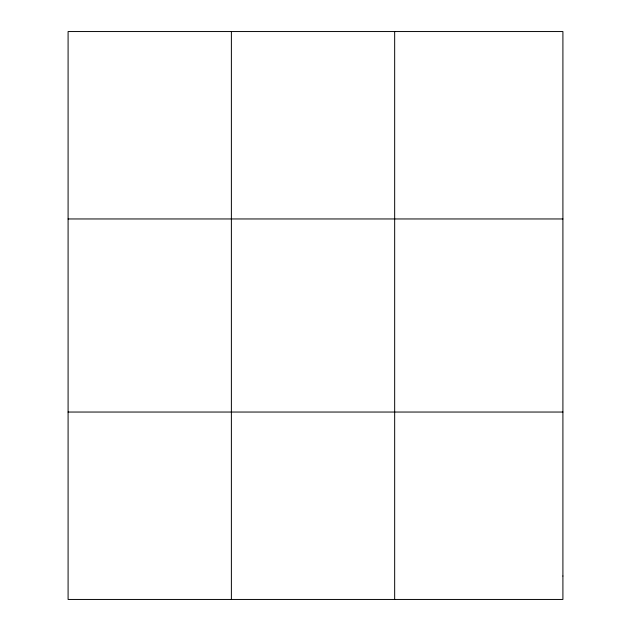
<?xml version="1.0" encoding="UTF-8"?>
<svg xmlns="http://www.w3.org/2000/svg" width="631" height="631" viewBox="0 0 631 631"><rect width="100%" height="100%" fill="white"/><g stroke="black" fill="none" stroke-linecap="round" stroke-linejoin="round"><path stroke-width="0.95" d="M231.38 599.45L231.38 31.55M394.667 599.45L394.667 31.55M68.093 218.957L562.907 218.957M68.093 412.043L562.907 412.043M562.907 576.024L562.907 599.45L68.093 599.45L68.093 31.55L562.907 31.55L562.907 576.024"/></g></svg>
